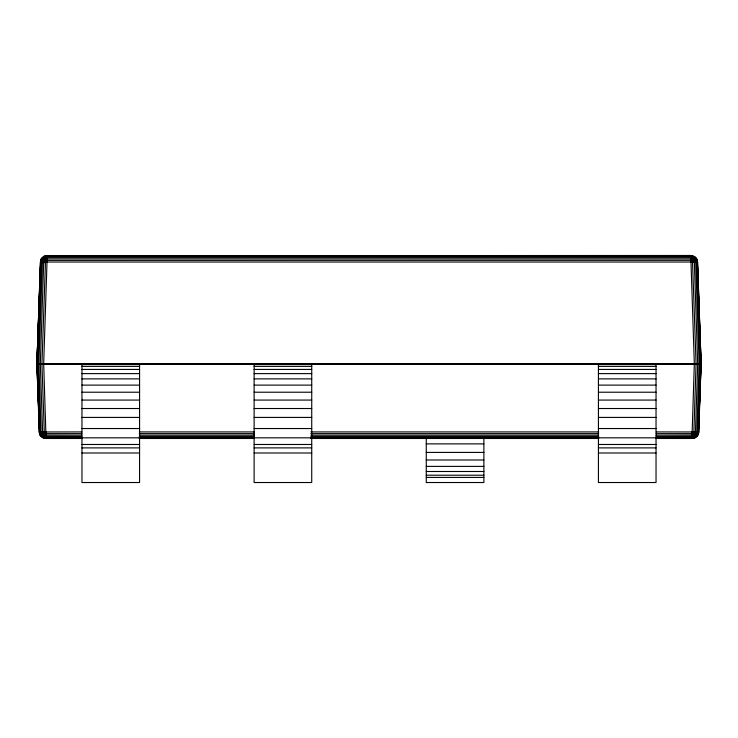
<?xml version="1.0" encoding="UTF-8"?>
<svg xmlns="http://www.w3.org/2000/svg" width="738" height="738" viewBox="0 0 738 738"><rect width="100%" height="100%" fill="white"/><g stroke="black" fill="none" stroke-linecap="round" stroke-linejoin="round"><path stroke-width="1.11" d="M656.266 438.473L691.958 438.473L695.279 437.606L697.742 435.217L698.729 431.933L701.1 363.677L36.9 363.677L39.271 431.933L40.258 435.217L42.721 437.606L46.042 438.473L81.733 438.473M36.9 363.677L39.501 431.979C39.169 435.503 42.712 438.289 46.042 438.252L81.733 438.252M81.733 433.64L46.042 433.64L44.326 432.754L41.928 364.203L81.964 364.157L36.9 364.157L40.452 262.018L42.444 260.874L45.479 260.376L45.516 258.844L692.521 258.844L695.556 259.758L697.548 262.018L701.1 363.677M656.266 438.252L691.958 438.252L695.344 437.376L698.452 433.64L701.035 363.649L697.548 262.018C696.432 259.813 691.7 261.861 692.521 258.844M45.479 260.376L690.768 260.311L697.548 262.018L695.482 257.377L690.768 255.477L45.516 255.699L41.439 258.724L40.452 262.018L36.965 363.649L39.548 433.64M41.928 364.203L45.479 261.962C49.704 246.87 31.503 266.141 47.232 262.018L690.768 262.018L692.484 261.187L696.072 363.631L693.674 438.252L695.279 437.606L697.705 364.24L694.154 256.575L690.768 255.699L45.479 255.92L41.439 258.724L37.813 363.594L40.184 434.986L41.337 436.573L44.326 438.252L44.289 431.979L81.733 431.933M46.042 438.473L43.68 363.677L47.232 255.477M46.042 431.933L44.326 432.754L39.271 431.933L41.254 435.143L44.289 436.407L44.289 438.031M691.958 438.473L694.32 363.677L690.768 255.477M656.266 433.64L691.958 433.64L698.729 431.933L696.746 435.143L693.711 436.407L693.711 438.031M698.452 433.64L700.86 363.631L697.262 260.311L695.556 257.608L692.484 255.699L692.521 261.962L690.768 262.018M656.266 431.933L698.499 431.979L701.1 363.917L697.309 261.326M41.439 258.724L40.691 260.532L36.9 363.834L40.738 260.311M45.516 258.844C42.094 258.669 38.275 263.337 43.846 261.298L43.911 260.56M691.958 433.64L695.279 433.391L695.344 432.643M46.042 433.64L42.656 433.381L40.295 364.24L43.911 256.344M695.279 437.606L696.663 436.573L699.107 363.585L695.556 257.608L694.154 256.575M40.452 262.018L42.518 258.005L47.232 256.344L690.768 256.344L695.482 258.005L697.548 262.018L695.482 258.743L690.768 257.377L47.232 257.377L42.518 258.743L40.452 262.018L40.691 261.326M695.279 433.391C702.991 429.295 695.814 438.824 691.958 437.606L656.266 437.606M698.499 433.409L696.663 436.573M41.365 261.925L42.444 261.916L38.893 363.585L41.254 436.333M697.742 435.217L700.187 363.594L696.635 258.964L695.556 257.608M698.729 431.933L696.746 434.184L693.711 435.097L656.266 435.217M36.9 363.76L36.9 364M698.452 432.007L697.816 432.016L697.816 434.986M47.232 260.311L43.846 261.298M701.1 364.157L656.036 364.074L696.072 364.203M694.089 256.344L694.089 261.298L692.521 261.962C696.432 261.529 698.065 263.531 696.561 258.724M41.337 436.573L41.337 432.486L44.289 431.979L42.721 432.652L42.721 437.606M695.482 257.377L695.482 261.464L694.154 261.925L694.089 261.298M696.561 261.686L695.482 261.464M40.258 435.217L40.258 432.265L42.656 432.016L42.656 437.376M693.674 436.407L656.266 436.573M693.674 435.106L693.711 433.575M217.664 255.671L219.583 255.477M598.426 363.917L598.426 482.523L656.036 482.523L656.036 363.917L696.072 363.631M40.184 432.247C37.066 432.551 43.422 438.713 46.042 437.606L81.733 437.606M43.68 364L81.964 363.917L81.964 482.523L139.574 482.523L139.574 363.917M43.68 363.677L694.32 363.677M311.731 364.074L598.426 364.157L311.731 364.157M656.036 364L694.32 364L656.036 363.917M139.574 364.157L254.121 364.157L139.574 364.074M656.036 364.157L694.32 364.157M81.964 364.535L139.574 364.535M254.121 364.535L311.731 364.535M598.426 364.535L656.036 364.535M81.964 366.389L139.574 366.389M254.121 366.389L311.731 366.389M598.426 366.389L656.036 366.389M81.964 369.434L139.574 369.434M254.121 369.434L311.731 369.434M598.426 369.434L656.036 369.434M81.964 373.622L139.574 373.622M254.121 373.622L311.731 373.622M598.426 373.622L656.036 373.622M81.964 378.88L139.574 378.88M254.121 378.88L311.731 378.88M598.426 378.88L656.036 378.88M81.964 385.116L139.574 385.116M254.121 385.116L311.731 385.116M598.426 385.116L656.036 385.116M81.964 392.219L139.574 392.219M254.121 392.219L311.731 392.219M598.426 392.219L656.036 392.219M81.964 400.07L139.574 400.07M254.121 400.07L311.731 400.07M598.426 400.07L656.036 400.07M81.964 408.52L139.574 408.52M254.121 408.52L311.731 408.52M598.426 408.52L656.036 408.52M81.964 417.422L139.574 417.422M254.121 417.422L311.731 417.422M598.426 417.422L656.036 417.422M81.964 428.538L139.574 428.538M254.121 428.538L311.731 428.538M598.426 428.538L656.036 428.538M139.307 431.933L254.444 431.933M310.855 431.933L598.693 431.933M139.307 433.64L254.444 433.64M310.855 433.64L598.693 433.64M81.733 435.217L44.326 435.106L41.254 434.184L39.271 431.933M139.307 435.217L254.444 435.217M310.855 435.217L598.693 435.217M81.733 436.573L44.326 436.407M139.307 436.573L254.444 436.573M310.855 436.573L598.693 436.573M139.307 437.606L254.444 437.606M310.855 437.606L598.693 437.606M81.964 437.828L139.574 437.828M254.121 437.828L311.731 437.828M598.426 437.828L656.036 437.828M139.307 438.252L254.444 438.252M310.855 438.252L598.693 438.252M139.307 438.473L254.444 438.473M310.855 438.473L598.693 438.473M426.269 443.879L483.879 443.879M81.964 444.479L139.574 444.479M254.121 444.479L311.731 444.479M598.426 444.479L656.036 444.479M81.964 447.892L139.574 447.892M254.121 447.892L311.731 447.892M598.426 447.892L656.036 447.892M426.269 452.422L483.879 452.422M81.964 452.994L139.574 452.994M254.121 452.994L311.731 452.994M598.426 452.994L656.036 452.994M426.269 459.986L483.879 459.986M426.269 466.388L483.879 466.388M426.269 471.499L483.879 471.499M426.269 475.207L483.879 475.207M426.269 477.421L483.879 477.421M81.964 363.917L41.928 363.631M37.14 364.203L37.14 363.631L39.501 431.979L41.337 432.486M40.738 261.695L41.365 261.704M690.768 260.311L692.484 260.376M165.672 255.477L167.886 255.717M142.397 255.477L144.62 255.745M44.289 435.097L44.289 433.575M42.656 433.381L39.501 431.979M697.742 432.265L696.746 432.025L696.746 436.333M696.663 432.486L693.711 431.979L693.674 432.754L691.958 431.933M47.232 262.018L45.516 261.187L45.479 261.962L43.911 261.298L43.846 261.925L42.444 261.916L42.518 257.377M696.635 258.964L697.309 260.532M40.184 434.986L39.501 433.409M697.262 260.311L697.548 262.018M694.089 260.56L694.154 261.298M483.879 437.652L483.879 482.523L426.269 482.523L426.269 437.652M311.731 363.917L311.731 482.523L254.121 482.523L254.121 363.917"/></g></svg>
